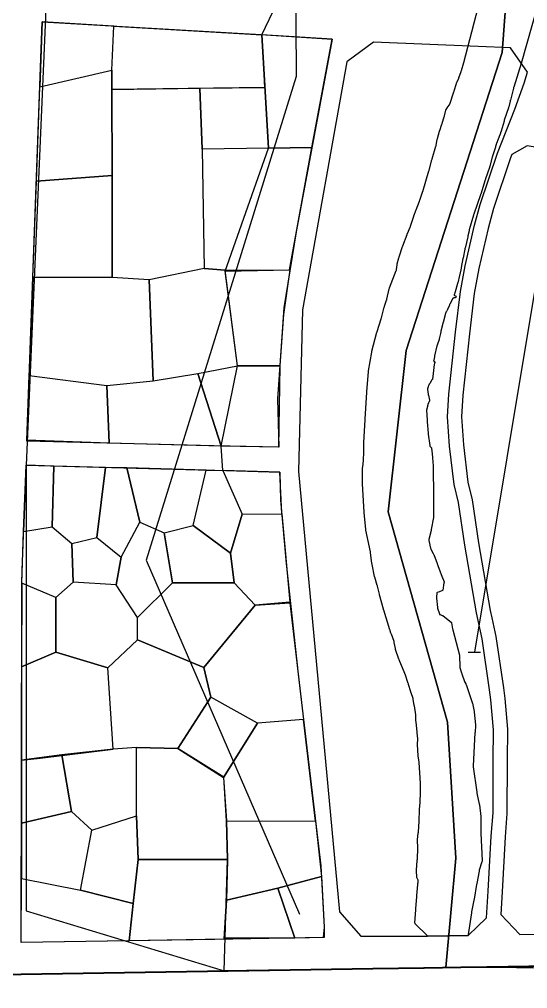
# Model space of a CAD drawing. Header units: millimetres. Extents: x -2018 to 1267, y -2071 to 2585.
# Drawn here: x -71 to 474, y -2071 to -1032 of the extents above; entities that cross this region are included whole.
import ezdxf

# ---------------------------------------------------------------- set-up
doc = ezdxf.new("R2010")
doc.units = ezdxf.units.MM
for name, color, linetype in [('0block', 7, 'Continuous'), ('0river', 141, 'Continuous'), ('1origin_square', 40, 'Continuous'), ('2area_all', 7, 'Continuous'), ('2area_down', 7, 'Continuous'), ('2area_up', 7, 'Continuous'), ('3_commercial', 1, 'Continuous'), ('3_landscape', 3, 'Continuous'), ('3_public', 4, 'Continuous'), ('3_resident', 2, 'Continuous')]:
    doc.layers.add(name, color=color, linetype=linetype)
doc.layers.add('0edge', color=40, linetype='Continuous', lineweight=40)

msp = doc.modelspace()

# ---------------------------------------------------------------- linework, layer by layer
at = {"layer": '0block', "color": 7}
for points in [[(176.5, -1047.4), (264, -1053.2), (225.2, -1259.5), (212.2, -1341.2), (205.4, -1438.5), (206.8, -1490.5), (137.1, -1489.2), (-63.3, -1483.9), (-46.9, -1034.7), (175, -1047.4)], [(566.7, -1183.1), (473, -1167.6), (456.6, -1176.9), (455.2, -1180.4), (437.1, -1234.5), (431.2, -1256.2), (421.1, -1299.1), (416.3, -1325.8), (411.1, -1369), (403.9, -1434.8), (402.6, -1457.8), (404.8, -1487.9), (409.4, -1527.9), (414.2, -1547), (421, -1593), (433.5, -1665.4), (435.3, -1673.3), (439.5, -1693.5), (447.5, -1748.5), (449.1, -1759.8), (451.9, -1792.7), (451.7, -1826.2), (451.4, -1883.2), (449.5, -1908.3), (446.3, -1967.3), (444.7, -1991.6), (465, -2012.9), (632, -2010.2)], [(138.1, -1515.1), (138, -1515.2)]]:
    msp.add_lwpolyline(points, dxfattribs=at)
at = {"layer": '0block'}
msp.add_lwpolyline([(366, -2014.5), (409.8, -2013.8), (429.4, -1995.1), (431.3, -1966.4), (434.6, -1907.4), (436.4, -1882.6), (436.7, -1826.1), (436.9, -1793.3), (434.2, -1761.4), (432.7, -1750.6), (424.7, -1696.1), (420.6, -1676.4), (418.8, -1668.2), (406.2, -1595.4), (399.5, -1549.9), (394.6, -1530.6), (389.8, -1489.3), (387.6, -1457.9), (389, -1433.6), (396.2, -1367.3), (401.4, -1323.5), (406.4, -1296.1), (416.7, -1252.5), (422.7, -1230.2), (441.1, -1175.3), (459.7, -1128.3), (469.8, -1100.2), (473.5, -1088.5), (455.2, -1062.5), (420.6, -1061.1), (308.1, -1056.5), (279.8, -1077.4), (232.1, -1343.3), (227.7, -1516.4), (271.8, -1988.6), (294.8, -2014.5)], close=True, dxfattribs=at)
at = {"layer": '0block', "color": 7}
msp.add_lwpolyline([(138.1, -2018.1), (-69.4, -2021.4), (-68.9, -1650.2), (-68.8, -1636.4), (-68.4, -1622.6), (-64.3, -1509.9), (138, -1515.2), (207.7, -1517.1), (208.7, -1547.4), (214.8, -1615.3), (227.4, -1733.8), (238.8, -1831.1), (251.8, -1939.1), (255.2, -2005), (254.3, -2016.2)], close=True, dxfattribs=at)
at = {"layer": '0edge'}
msp.add_lwpolyline([(-129.4, -2056.4), (-69.4, -2055.4), (307.6, -2049.4), (362.7, -2048.5), (402, -2047.9), (457.5, -2047), (630.7, -2044.3), (867.7, -2066.4), (904, -2070.9), (907.6, -2015.1), (913.5, -1925.2), (916.3, -1882.1), (942.3, -1485.6), (945.2, -1440.7), (966.9, -1109.3), (971.5, -1035.6), (976.8, -949.6), (990.8, -727.2), (994.5, -665.4), (1024.9, -129.2)], dxfattribs=at)
at = {"layer": '0river'}
msp.add_lwpolyline([(484.2, -1017.4), (466.7, -1079.2), (458.6, -1104.5), (458.5, -1105), (458.4, -1105.4), (458.3, -1105.9), (458.2, -1106.4), (458, -1106.9), (455, -1118.5), (454.9, -1119), (454.7, -1119.5), (453.2, -1125.8), (453, -1126.3), (452.9, -1126.7), (448.5, -1140), (448.4, -1140.5), (448.2, -1141), (445.2, -1151.6), (445, -1152), (444.8, -1152.5), (444, -1154.9), (443.9, -1155.3), (443.7, -1155.8), (440.1, -1165.1), (439.9, -1165.6), (439.7, -1166.1), (439.2, -1168), (439.1, -1168.5), (438.9, -1169), (435.8, -1178.5), (435.7, -1179), (435.5, -1179.4), (432.9, -1189.6), (432.8, -1190.1), (432.6, -1190.6), (428.4, -1202.8), (428.2, -1203.3), (428, -1203.8), (423.3, -1219.1), (423.1, -1219.5), (423, -1220), (415.7, -1240.8), (415.6, -1241.3), (415.4, -1241.7), (410.9, -1257.6), (410.8, -1258.1), (410.7, -1258.6), (409.5, -1264), (409.4, -1264.5), (409.3, -1264.9), (406.4, -1277.1), (406.3, -1277.6), (406.2, -1278.1), (404.4, -1287.4), (404.3, -1287.9), (404.2, -1288.4), (402.3, -1297.7), (402.2, -1298.2), (402.1, -1298.7), (400.7, -1305.5), (400.5, -1306), (400.4, -1306.5), (398.6, -1314.3), (398.5, -1314.8), (398.3, -1315.2), (395.8, -1323.9), (395.7, -1324.4), (395.5, -1324.8), (395, -1326.3), (394.9, -1326.7), (394.8, -1327.2), (394.7, -1327.7), (395, -1328), (396.4, -1328.4), (396.7, -1328.7), (396.8, -1329.2), (396.6, -1329.7), (396.4, -1330.1), (396, -1330.3), (395.5, -1330.4), (395, -1330.5), (394.5, -1330.5), (394, -1330.6), (393.5, -1330.7), (393.2, -1331.1), (390, -1337.3), (389.8, -1337.7), (389.6, -1338.2), (387.7, -1342.8), (387.5, -1343.3), (387.3, -1343.7), (386.5, -1345), (386.3, -1345.4), (386, -1345.9), (385.8, -1346.3), (385.6, -1346.8), (385.5, -1347.3), (383.3, -1355.5), (383.2, -1356), (383.1, -1356.5), (380.4, -1366.1), (380.4, -1366.6), (380.4, -1367.1), (380.3, -1367.6), (380.2, -1368.1), (380.1, -1368.6), (378.6, -1374.4), (378.5, -1374.9), (376.6, -1381.1), (376.5, -1381.6), (376.3, -1382), (373.7, -1392.7), (373.6, -1393.2), (373.5, -1393.7), (372.8, -1397.1), (372.7, -1397.6), (372.8, -1398.1), (373.1, -1398.5), (373.6, -1398.7), (374, -1399), (373.9, -1399.5), (373.9, -1400), (373.8, -1400.5), (373.1, -1404.4), (373, -1404.9), (372.2, -1411.4), (372.1, -1411.9), (371.6, -1417.3), (371.4, -1417.8), (371, -1417.9), (370.7, -1418.2), (368.6, -1422.2), (368.3, -1422.6), (368.1, -1423.1), (367.2, -1424.9), (367, -1425.3), (366.9, -1425.8), (366.5, -1426.8), (366.4, -1427.2), (366.3, -1427.7), (366.2, -1428.2), (366.2, -1428.7), (367, -1433.7), (367, -1434.2), (367.1, -1434.6), (368.3, -1440), (368.4, -1440.5), (368.3, -1441), (368, -1441.4), (367.4, -1442.8), (367.2, -1443.2), (367, -1443.7), (366.2, -1446.1), (366.1, -1446.6), (366, -1447), (365.4, -1449.5), (365.3, -1450), (365.2, -1450.5), (365.2, -1451), (365.1, -1451.5), (365.2, -1452), (365.2, -1453), (365.3, -1453.5), (365.3, -1454), (365.4, -1454.5), (365.4, -1454.9), (365.4, -1455.4), (365.9, -1462.4), (365.9, -1462.9), (365.9, -1463.4), (366.9, -1475.4), (366.9, -1475.9), (367, -1476.4), (368.6, -1488.8), (368.7, -1489.3), (369, -1489.7), (370, -1490.7), (370.3, -1491.1), (370.4, -1491.6), (371.1, -1497.6), (371.2, -1498), (371.3, -1498.5), (371.6, -1501), (371.7, -1501.5), (371.7, -1502), (372.1, -1510.5), (372.1, -1511), (372.1, -1511.5), (372.7, -1543.5), (372.7, -1544), (372.7, -1544.5), (372.6, -1565), (372.6, -1565.5), (372.5, -1566), (370.2, -1578.8), (370.1, -1579.3), (370, -1579.8), (367.7, -1589.5), (367.6, -1590), (367.7, -1590.5), (369.4, -1598.8), (369.6, -1599.3), (369.8, -1599.7), (372.4, -1604.5), (372.6, -1605), (372.8, -1605.5), (376.5, -1615.3), (376.7, -1615.7), (376.9, -1616.2), (379.2, -1622.3), (379.4, -1622.8), (379.5, -1623.2), (381.2, -1627.9), (381.4, -1628.4), (381.6, -1628.9), (383.9, -1634.9), (383.9, -1635.4), (383.8, -1635.9), (382.5, -1643.8), (382.1, -1644.1), (381.6, -1644.3), (379.8, -1645.2), (379.4, -1645.3), (378.9, -1645.5), (376.5, -1646.3), (376.3, -1646.7), (375.8, -1651.2), (375.7, -1651.7), (375.8, -1652.2), (376.8, -1662.2), (376.8, -1662.7), (376.9, -1663.1), (379, -1669.3), (379.2, -1669.8), (379.7, -1669.9), (382, -1670.8), (382.5, -1670.9), (382.9, -1671.2), (391.5, -1678.1), (391.9, -1678.4), (392, -1678.9), (393.1, -1685.3), (393.2, -1685.8), (393.3, -1686.3), (400.4, -1713.3), (400.5, -1713.8), (400.5, -1714.3), (400.7, -1725.8), (400.7, -1726.3), (400.8, -1726.8), (402.7, -1732.5), (402.8, -1733), (403, -1733.5), (405.7, -1741.5), (405.9, -1742), (406.1, -1742.4), (407.1, -1744.1), (407.4, -1744.6), (407.6, -1745), (414, -1764), (414.2, -1764.4), (414.3, -1764.9), (416.1, -1773.8), (416.2, -1774.2), (416.2, -1774.7), (417.5, -1788.2), (417.6, -1788.7), (417.5, -1789.2), (417.1, -1795.7), (417.1, -1796.2), (417, -1796.7), (415.1, -1832.1), (415.1, -1832.6), (415.1, -1833.1), (419, -1860.3), (419.1, -1860.8), (419.2, -1861.3), (421.7, -1873.1), (421.8, -1873.5), (421.8, -1874), (423.5, -1886.4), (423.5, -1886.9), (423.5, -1887.4), (423.3, -1895.4), (423.3, -1895.9), (423.3, -1896.4), (423.5, -1903.4), (423.5, -1903.9), (423.5, -1904.4), (424.7, -1933.9), (424.7, -1934.4), (424.5, -1934.9), (421.7, -1944), (421.6, -1944.4), (421.5, -1944.9), (419, -1958.2), (418.9, -1958.7), (418.8, -1959.2), (416.1, -1975), (416.1, -1975.4), (416, -1975.9), (413.5, -1988.7), (413.4, -1989.2), (413.3, -1989.7), (409.8, -2012.9), (409.7, -2013.4), (409.6, -2013.8), (366.1, -2014.5), (365.7, -2014.1), (353.1, -2001.3), (352.8, -2000.9), (352.6, -2000.5), (353.7, -1986.5), (353.7, -1986), (353.8, -1985.5), (354.7, -1972), (354.7, -1971.5), (354.7, -1971), (355.8, -1959.1), (355.9, -1958.6), (355.9, -1958.1), (356.1, -1957.1), (356.2, -1956.6), (356.2, -1956.1), (356.1, -1955.6), (356.1, -1955.1), (356, -1954.6), (354.9, -1951.9), (354.7, -1951.4), (354.6, -1950.9), (354.5, -1944.9), (354.5, -1944.4), (354.5, -1943.9), (355.2, -1933.4), (355.2, -1932.9), (355.3, -1932.4), (355.7, -1919.9), (355.7, -1919.4), (355.5, -1912.4), (355.5, -1911.9), (355.6, -1911.4), (356.3, -1904), (356.4, -1903.5), (356.4, -1903), (357.1, -1891.5), (357.2, -1891), (357.2, -1890.5), (357.6, -1880), (357.6, -1879.5), (357.7, -1879), (358.3, -1871.5), (358.4, -1871), (358.4, -1870.6), (358.6, -1861.1), (358.6, -1860.6), (358.6, -1860.1), (358.5, -1851.6), (358.5, -1851.1), (358.5, -1850.6), (357.2, -1828.6), (357.2, -1828.1), (357.1, -1827.6), (356.3, -1821.7), (356.2, -1821.2), (355.6, -1809.2), (355.5, -1808.7), (355.5, -1808.2), (355.7, -1804.2), (355.7, -1803.7), (355.7, -1803.2), (355.1, -1796.7), (355.1, -1796.2), (355, -1795.7), (353.9, -1785.3), (353.9, -1784.8), (353.8, -1784.3), (353.6, -1778.3), (353.6, -1777.8), (353.5, -1777.3), (352.1, -1767.9), (352, -1767.4), (352, -1766.9), (350.9, -1761), (350.8, -1760.5), (350.7, -1760), (348.5, -1753.9), (348.3, -1753.4), (348.2, -1752.9), (345.9, -1744.8), (345.8, -1744.3), (345.6, -1743.8), (342.1, -1733.9), (341.9, -1733.4), (341.8, -1733), (335.9, -1718.6), (335.7, -1718.2), (335.5, -1717.7), (332, -1707.3), (331.9, -1706.8), (331.7, -1706.3), (330.6, -1699.9), (330.5, -1699.4), (330.4, -1698.9), (327.4, -1691), (327.2, -1690.5), (327, -1690), (326.2, -1687.2), (326.1, -1686.7), (325.9, -1686.2), (319.2, -1665.2), (319.1, -1664.8), (318.9, -1664.3), (314.8, -1648.8), (314.7, -1648.3), (314.6, -1647.9), (312.6, -1639.6), (312.5, -1639.1), (312.3, -1638.6), (309.7, -1630), (309.5, -1629.5), (309.4, -1629), (306.8, -1616.3), (306.7, -1615.8), (306.6, -1615.3), (305, -1603.4), (305, -1602.9), (304.9, -1602.5), (300.2, -1579.4), (300.1, -1578.9), (300.1, -1578.4), (298.3, -1561), (298.3, -1560.5), (298.2, -1560), (296.5, -1529.6), (296.5, -1529.1), (296.5, -1528.6), (296.4, -1520.1), (296.4, -1519.6), (296.4, -1519.1), (296.6, -1514.1), (296.6, -1513.6), (296.6, -1513.1), (297.1, -1509.1), (297.2, -1508.6), (297.2, -1508.1), (297.5, -1504.6), (297.6, -1504.1), (297.6, -1503.6), (298, -1496.6), (298, -1496.1), (298, -1495.6), (298, -1488.6), (298, -1488.1), (298, -1487.6), (298, -1486.6), (298, -1486.1), (298, -1485.6), (299.4, -1461.2), (299.5, -1460.7), (299.5, -1460.2), (301, -1431.7), (301, -1431.2), (301.1, -1430.7), (302.9, -1409.8), (303, -1409.3), (303, -1408.8), (306.4, -1388.6), (306.4, -1388.1), (306.6, -1387.6), (312, -1367.3), (312.1, -1366.8), (312.3, -1366.4), (316.4, -1353), (316.5, -1352.5), (316.7, -1352), (319.8, -1340.4), (320, -1340), (320.1, -1339.5), (322.3, -1332.8), (322.5, -1332.4), (322.6, -1331.9), (325.2, -1320.7), (325.3, -1320.2), (325.5, -1319.7), (332.6, -1301), (332.8, -1300.6), (332.9, -1300.1), (333.6, -1295.1), (333.7, -1294.6), (333.8, -1294.1), (335.5, -1287.4), (335.7, -1286.9), (335.8, -1286.4), (339.4, -1275.5), (339.6, -1275), (339.7, -1274.5), (344.3, -1262.4), (344.5, -1261.9), (344.7, -1261.5), (347.7, -1254.6), (347.9, -1254.1), (348.1, -1253.6), (351.4, -1242.7), (351.6, -1242.2), (351.7, -1241.7), (353.8, -1236.6), (353.9, -1236.1), (357.5, -1226.8), (357.7, -1226.3), (357.9, -1225.8), (360.7, -1217.3), (360.8, -1216.8), (361, -1216.3), (367.6, -1194.3), (367.8, -1193.8), (367.9, -1193.4), (370.9, -1182.3), (371, -1181.8), (371.2, -1181.3), (375.2, -1167.9), (375.4, -1167.4), (375.5, -1166.9), (376.7, -1160.5), (376.8, -1160.1), (376.9, -1159.6), (379, -1151.9), (379.2, -1151.4), (379.3, -1150.9), (381.6, -1144.3), (381.8, -1143.8), (382, -1143.3), (384.1, -1136.2), (384.3, -1135.7), (384.4, -1135.2), (385.8, -1129.4), (386, -1128.9), (386.1, -1128.4), (387.5, -1126.3), (387.7, -1125.9), (388, -1125.5), (389.6, -1123.5), (389.9, -1123.1), (390.2, -1122.7), (394.4, -1109.4), (394.6, -1108.9), (394.7, -1108.4), (397.1, -1100.8), (397.2, -1100.3), (397.4, -1099.9), (397.7, -1099.4), (397.9, -1099), (398.1, -1098.5), (399.6, -1095.3), (399.8, -1094.9), (399.9, -1094.4), (402.2, -1087.8), (402.4, -1087.3), (402.5, -1086.8), (405.3, -1078.3), (424.9, -1002.5)], dxfattribs=at)
at = {"layer": '1origin_square'}
msp.add_line((409.8, -1710.2), (423.1, -1710.2), dxfattribs=at)
for points in [[(-1194.9, 1155.1), (-878.6, 1069.2), (-518.7, 717.4), (399.5, -100.6), (220.7, -339.9), (225.2, -1093), (64.5, -1611.6), (228.9, -1991.1)], [(246.5, 658.9), (303.8, 986.2), (470.1, 766.1), (587.6, 391), (751.8, -31.8), (500.8, -484.3), (520.6, -1085.1), (416.4, -1710.2)]]:
    msp.add_lwpolyline(points, dxfattribs=at)
at = {"layer": '2area_all'}
for points in [[(27.4, -1512.3), (146.8, -1515.5), (144.8, -1489.4), (162.5, -1403.3), (149.4, -1301.7), (195.8, -1169.8), (188.4, -1048.3), (204.6, -1015)], [(630.7, -2044.3), (385.9, -2048.1), (148, -2051.9), (148, -2051.9), (151.9, -1932.3), (150.5, -1890.9), (147.9, -1844.2), (98.6, -1813.6), (133.9, -1758.4), (126.3, -1726.6), (181.4, -1659.8), (158.8, -1636), (92.9, -1636), (55.2, -1673.2), (32.3, -1638.1), (-13.7, -1635.1), (-32.3, -1651.6), (-68.8, -1636.4), (-68.8, -1636.4), (-66.9, -1581), (-64.3, -1509.6), (27.4, -1512.3)]]:
    msp.add_lwpolyline(points, dxfattribs=at)
at = {"layer": '2area_down'}
for points in [[(385.9, -2048.1), (396.7, -1931.1), (387.6, -1785.3), (323.9, -1559.9), (343.2, -1386.7), (446.3, -1067.5), (463.9, -832.2), (448.4, -510.1), (493.7, -316.1), (571.2, -171.8), (687.4, -4), (670.3, 69), (531.2, 220.6), (468.5, 418.9), (443.4, 599.8), (397.9, 820.8), (324.2, 900.1), (157.7, 945.3), (-77, 945.3), (-251.1, 968.4), (-492.1, 1068.3), (-1143.3, 1353.1), (-1375.6, 1526.3), (-1554.6, 1740)], [(-65, 433.9), (-10.6, -266.9), (-64.3, -1509.6), (-64.3, -1987.5), (148, -2051.9), (148, -2051.9), (385.9, -2048.1), (396.7, -1931.1), (387.6, -1785.3), (323.9, -1559.9), (343.2, -1386.7), (446.3, -1067.5), (463.9, -832.2), (448.4, -510.1), (493.7, -316.1), (571.2, -171.8)], [(463.9, -832.2), (446.3, -1067.5), (343.2, -1386.7), (323.9, -1559.9), (387.6, -1785.3), (396.7, -1931.1), (385.9, -2048.1), (148, -2051.9), (148, -2051.9), (151.9, -1932.3), (150.5, -1890.9), (147.9, -1844.2), (98.6, -1813.6), (133.9, -1758.4), (126.3, -1726.6), (181.4, -1659.8), (158.8, -1636), (92.9, -1636), (55.2, -1673.2), (32.3, -1638.1), (-13.7, -1635.1), (-32.3, -1651.6), (-68.8, -1636.4), (-66.9, -1581), (-64.3, -1509.6), (27.4, -1512.3), (146.8, -1515.5), (144.8, -1489.4), (162.5, -1403.3), (149.4, -1301.7), (195.8, -1169.8), (188.4, -1048.3), (204.6, -1015)]]:
    msp.add_lwpolyline(points, dxfattribs=at)
at = {"layer": '2area_up'}
msp.add_lwpolyline([(571.2, -171.8), (493.7, -316.1), (448.4, -510.1), (463.9, -832.2), (446.3, -1067.5), (343.2, -1386.7), (323.9, -1559.9), (387.6, -1785.3), (396.7, -1931.1), (385.9, -2048.1), (405.3, -2047.8), (686.9, -2049.5), (697.5, -1935.5), (685, -1734.6), (628.6, -1534.7), (638, -1450), (742.8, -1125.6), (764.4, -836.2), (750.1, -537.6), (776.9, -423), (827.5, -328.7), (1009.9, -65.2)], dxfattribs=at)
at = {"layer": '3_commercial'}
for points in [[(-49.4, -1104.2), (27.8, -1086.4), (30, -1039.1), (-46.9, -1034.7), (-49.4, -1104.1)], [(207.9, -1403.3), (162.5, -1403.3), (149.2, -1301.7), (218.7, -1300.4), (211.7, -1348.1), (207.9, -1403.3)], [(43.8, -1512.8), (57.6, -1570.8), (83.9, -1582.4), (115, -1574.6), (128.9, -1515), (43.8, -1512.8)], [(146.8, -1515.5), (167.6, -1562.4), (210, -1562.1), (207.7, -1517.1), (146.8, -1515.5)], [(-32.3, -1710.1), (-32.3, -1651.6), (-68.8, -1636.4), (-69, -1726.1), (-32.3, -1710.1)], [(-13.7, -1635.1), (-32.3, -1651.6), (-32.3, -1710.1), (23.6, -1727), (55.2, -1697.1), (55.2, -1673.2), (32.3, -1638.1), (-13.7, -1635.1)], [(55.2, -1697.1), (55.2, -1673.2), (92.9, -1636), (158.8, -1636), (181.4, -1659.8), (126.3, -1726.6), (55.2, -1697.1)], [(184, -1786.2), (147.6, -1844.7), (150.5, -1890.9), (246, -1891.4), (233.1, -1782.4), (184, -1786.2)], [(54.1, -1885.8), (54.1, -1812.5), (29.1, -1814.2), (-25.8, -1820.4), (-15.7, -1881), (6.4, -1901), (54.1, -1885.8)], [(-5.8, -1965.3), (6.4, -1901), (-15.7, -1881), (-69.2, -1893.6), (-69.3, -1953), (-5.8, -1965.3)], [(54.1, -1885.8), (56, -1932.4), (50.6, -1979.5), (-5.8, -1965.3), (6.4, -1901), (54.1, -1885.8)], [(205.6, -1963.3), (252.4, -1950.8), (255.2, -2005), (255.3, -2016.2), (223.9, -2016.7), (205.6, -1963.3)], [(148.3, -2017.9), (150.5, -1976), (205.6, -1963.3), (223.9, -2016.7), (148.6, -2016.7)]]:
    msp.add_lwpolyline(points, dxfattribs=at)
at = {"layer": '3_landscape'}
for points in [[(122.2, -1105.8), (191.8, -1105), (195.8, -1169.8), (124.6, -1171), (122.2, -1105.8)], [(-66.9, -1581), (-36.4, -1575.7), (-34.6, -1510.7), (-64.3, -1509.6), (-66.9, -1581)], [(-36.4, -1575.7), (-15.1, -1593.9), (11.6, -1587.3), (21, -1512.2), (-34.6, -1510.7), (-36.4, -1575.7)], [(57.6, -1570.8), (43.8, -1512.8), (21, -1512.2), (11.6, -1587.3), (37.6, -1608.3), (57.6, -1570.8)], [(154.9, -1604), (115, -1574.6), (128.9, -1515), (146.8, -1515.5), (167.6, -1562.4), (154.9, -1604)], [(154.9, -1604), (167.6, -1562.4), (210, -1562.1), (218.5, -1656.5), (181.4, -1659.8), (158.8, -1636), (154.9, -1604)], [(-66.9, -1581), (-36.4, -1575.7), (-15.1, -1593.9), (-13.7, -1635.1), (-32.3, -1651.6), (-68.8, -1636.4), (-66.9, -1581)], [(37.6, -1608.3), (57.6, -1570.8), (83.9, -1582.4), (92.9, -1636), (55.2, -1673.2), (32.3, -1638.1), (37.6, -1608.3)], [(92.9, -1636), (83.9, -1582.4), (115, -1574.6), (154.9, -1604), (158.8, -1636), (92.9, -1636)], [(-13.7, -1635.1), (-15.1, -1593.9), (11.6, -1587.3), (37.6, -1608.3), (32.3, -1638.1), (-13.7, -1635.1)], [(133.9, -1758.4), (98.6, -1813.6), (147.6, -1844.7), (184, -1786.2), (133.9, -1758.4)]]:
    msp.add_lwpolyline(points, dxfattribs=at)
at = {"layer": '3_public'}
for points in [[(188.4, -1048.3), (195.8, -1169.8), (242.1, -1169.3), (264, -1053.2), (188.4, -1048.3)], [(-53.1, -1205.5), (28.1, -1199.2), (28.1, -1308.5), (-56.9, -1308.6), (-53.1, -1205.5)], [(-69.2, -1893.6), (-15.7, -1881), (-25.8, -1820.4), (-69.1, -1826), (-69.2, -1893.6)]]:
    msp.add_lwpolyline(points, dxfattribs=at)
at = {"layer": '3_resident'}
for points in [[(27.8, -1086.4), (30, -1039.1), (188.4, -1048.3), (191.5, -1105), (27.8, -1106.9), (27.8, -1086.4)], [(-49.4, -1104.2), (27.8, -1086.4), (27.8, -1106.9), (28.1, -1199.2), (-53.1, -1205.5), (-49.4, -1104.2)], [(28.1, -1199.2), (27.8, -1106.9), (122.2, -1105.8), (124.6, -1171), (126.7, -1299.1), (67.7, -1311.2), (28.1, -1308.5), (28.1, -1199.2)], [(126.7, -1299.1), (149.3, -1300.7), (218.3, -1300.4), (242.1, -1169.3), (195.8, -1169.8), (124.6, -1171), (126.7, -1299.1)], [(28.1, -1308.5), (-56.9, -1308.6), (-60.8, -1413.6), (22.4, -1424.3), (72, -1419.5), (67.7, -1311.2), (28.1, -1308.5)], [(126.7, -1299.1), (67.7, -1311.2), (72, -1419.5), (120, -1411.6), (162.5, -1403.3), (149.3, -1300.7), (126.7, -1299.1)], [(22.4, -1424.3), (72, -1419.5), (120, -1411.6), (144.8, -1489.4), (25, -1486.3), (22.4, -1424.3)], [(120, -1411.6), (162.5, -1403.3), (207.9, -1403.3), (206.3, -1490.5), (144.8, -1489.4), (120, -1411.6)], [(-60.8, -1413.6), (22.4, -1424.3), (25, -1486.3), (-63.3, -1482.9), (-60.8, -1413.6)], [(133.9, -1758.4), (126.3, -1726.6), (181.4, -1659.8), (218.6, -1657.2), (233.1, -1782.4), (184, -1786.2), (133.9, -1758.4)], [(29.1, -1814.2), (23.6, -1727), (55.2, -1697.1), (126.3, -1726.6), (133.9, -1758.4), (98.6, -1813.6), (54.1, -1812.5), (29.1, -1814.2)], [(-69.1, -1826), (-49.2, -1823.7), (29.1, -1814.2), (23.6, -1727), (-32.3, -1710.1), (-69, -1726.1), (-69.1, -1826)], [(54.1, -1885.8), (54.1, -1812.5), (98.6, -1813.6), (147.6, -1844.7), (150.5, -1890.9), (151.9, -1932.3), (56, -1932.4), (54.1, -1885.8)], [(151.9, -1932.3), (150.5, -1890.9), (246, -1891.4), (252.4, -1950.8), (205.6, -1963.3), (150.5, -1976), (151.9, -1932.3)], [(50.6, -1979.5), (56, -1932.4), (151.9, -1932.3), (150.5, -1976), (148.3, -2017.9), (46.4, -2019.6), (50.6, -1979.5)], [(-69.3, -1953), (-5.8, -1965.3), (50.6, -1979.5), (46.4, -2019.6), (-69.4, -2021.4), (-69.3, -1953)]]:
    msp.add_lwpolyline(points, dxfattribs=at)

doc.saveas('drawing.dxf')
